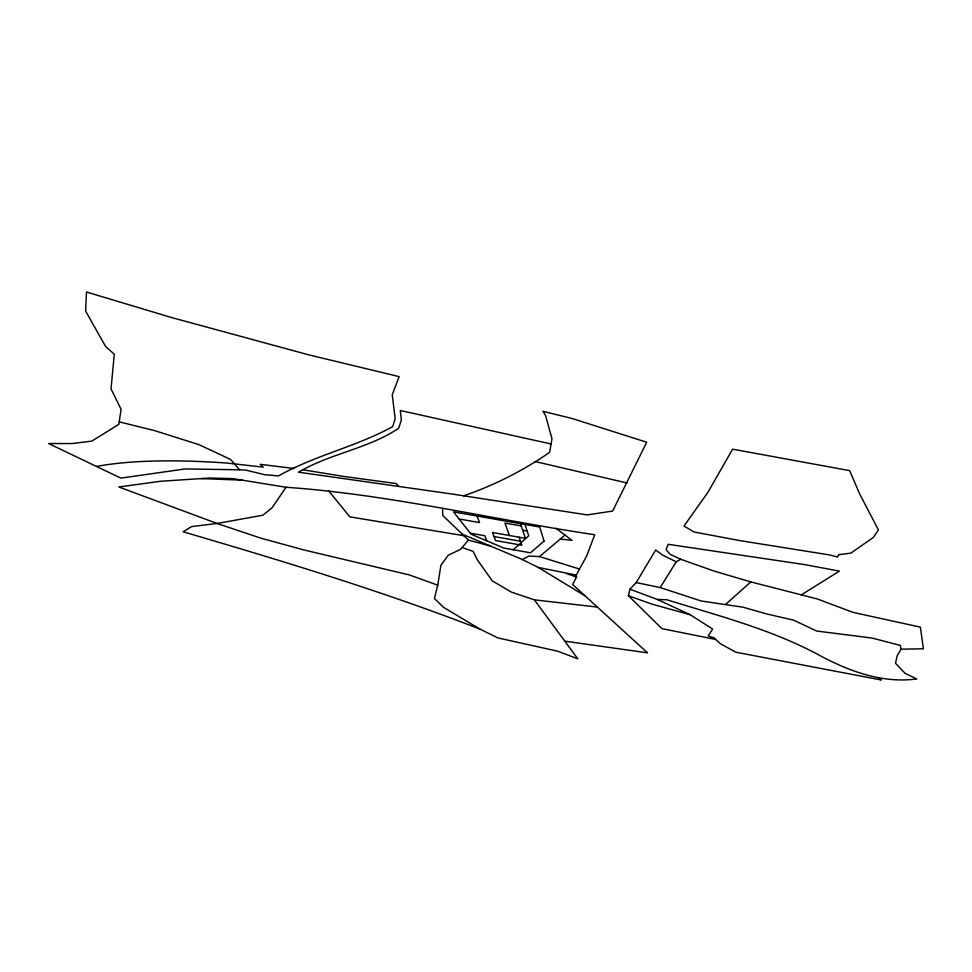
<?xml version="1.0" encoding="UTF-8"?>
<svg xmlns="http://www.w3.org/2000/svg" width="972" height="972" viewBox="0 0 972 972"><rect width="100%" height="100%" fill="white"/><g stroke="black" fill="none" stroke-linecap="round" stroke-linejoin="round"><path stroke-width="1.46" d="M462.295 547.54L473.182 551.428L477.531 560.127L492.33 580.916L511.381 592.118L534.357 599.833L577.83 658.858L557.819 651.216L497.798 637.899L479.828 629.066L443.682 607.427L434.411 598.545L437.74 585.193L440.911 565.267L448.214 555.267L460.363 549.459L468.492 540.104L490.107 545.912M657.303 599.445L690.181 614.705L712.61 629.03L708.224 635.943L713.764 637.863L715.538 639.418L661.908 628.617L628.386 595.702L629.892 589.214L636.223 582.568L655.675 550.018L662.71 555.146L676.22 561.804L680.752 559.277L713.958 571.038L750.797 581.9L817.452 599.007L852.966 612.36L920.375 627.134L923.4 648.798L901.105 649.174L897.229 655.565L895.504 663.244L905.187 673.414L916.693 678.93C883.572 683.474 851.569 672.065 822.616 657.023C773.967 630.002 719.596 616.163 666.792 599.748L657.303 599.445L629.892 589.214M551.075 443.985L400.294 410.5L401.351 420.05L398.666 428.288C367.926 448.821 330.261 453.426 298.574 472.198L452.588 494.104L587.197 514.905L612.652 511.078L646.696 442.211L572.265 418.555L542.996 411.314L545.535 415.457L551.975 438.724L549.654 452.369C522.985 470.691 494.213 485.417 463.62 495.805M564.781 641.143L647.522 652.844L572.63 584.488L576.542 577.089L576.262 575.084L586.675 555.948L594.73 534.746C491.844 519.413 389.918 494.481 286.047 487.264L232.721 478.601L209.709 478.03L160.599 481.262L118.839 486.972L217.048 523.471L261.116 538.233L303.981 549.97L409.248 574.902L437.74 585.193M636.223 582.568L660.219 587.562L676.22 561.804M286.047 487.264L272.148 507.7L262.914 515.209L217.048 523.471L191.606 526.605L183.137 531.781C282.998 561.148 382.81 591.304 479.828 629.066M513.325 549.739L528.732 535.827L525.014 524.455M725.416 604.584L750.797 581.9M462.295 534.187L522.401 559.532L528.999 556.02L539.533 556.592L565.011 535.05M801.232 594.913L839.431 571.111L804.366 564.562L668.153 544.296L666.124 549.581L669.915 554.21L680.752 559.277M96.507 466.475L97.795 466.196A398.812 92.668 13.2 0 1 163.138 460.898A399.456 92.79 13.2 0 1 226.889 463.049L263.242 467.143L260.18 464.312L294.407 468.553M201.095 478.589L242.174 480.144M239.586 469.78L185.069 468.941L120.856 478.127L48.6 443.536L72.122 443.548L91.818 441.13L118.863 424.314L121.075 409.321L111.039 388.873L114.283 354.209L105.559 346.384L85.621 311.101L86.496 292.013L171.291 317.467L308.987 354.914L399.152 376.626L392.251 394.717L395.179 418.738L392.676 426.635C356.299 446.695 314.807 455.309 278.539 475.916L264.785 474.725L245.928 470.156L239.586 469.78L230.607 459.452L198.908 444.629L154.803 430.681L119.228 421.86M560.249 539.071L572.022 540.347L556.045 528.294M534.357 599.833L597.391 607.087M522.401 559.532L538.221 567.429L576.262 575.084M303.422 469.865L343.408 476.389L396.309 483.57L398.265 486.146M463.875 535.693L349.835 516.849L328.487 490.617M521.271 525.913L504.954 523.045L509.401 535.487M459.063 518.975L479.573 522.584L476.96 516.01M522.705 530.19L527.14 530.967M494.055 536.556L520.518 541.246M470.254 533.154L484.785 535.73L486.826 540.882M535.256 461.579L626.989 482.963M690.181 614.705L651.799 604.098L628.386 595.702M539.533 556.592L579.324 568.985M660.219 587.562L701.177 600.988L743.045 607.196L766.276 613.842L793.65 620.185L816.614 631.022L871.835 638.021L900.266 645.396L901.105 649.174M566.627 573.589L576.542 577.089M585.12 595.885L538.221 567.429M879.15 678.432L881.264 679.987L735.816 652.2L720.568 643.841L713.764 637.863M468.492 540.104L442.758 515.5L442.552 508.368M519.133 537.212L521.879 545.231L495.586 540.553L492.5 532.498L525.415 538.33L520.518 523.665M838.702 554.684L837.56 557.029L829.553 554.927L740.786 540.76L693.996 531.988L683.996 526.022L707.883 492.354L732.621 449.173L849.662 470.642L859.467 493.582L878.421 529.862L873.306 537.48L850.816 553.141L838.702 554.684M544.041 541.076L530.518 552.801L503.739 548.038L471.092 534.223L453.474 511.88L539.752 527.043L544.041 541.076"/></g></svg>
